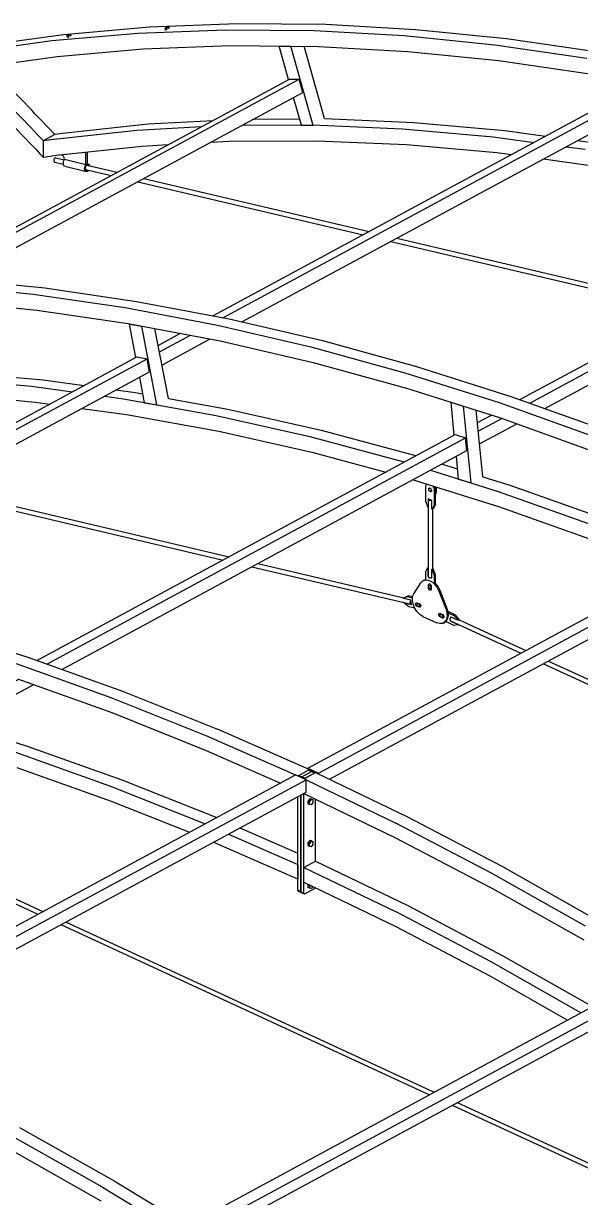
# Model space of a CAD drawing. Header units: millimetres. Extents: x 374 to 117179, y 600 to 17652.
# Drawn here: x 9117 to 11075, y 11307 to 15438 of the extents above; entities that cross this region are included whole.
import ezdxf

# ---------------------------------------------------------------- set-up
doc = ezdxf.new("R2010")
doc.units = ezdxf.units.MM

# ---------------------------------------------------------------- blocks, each defined once
blk = doc.blocks.new('Part-502061-13928 - 2165')
at = {"color": 7, "linetype": 'Continuous'}
for p, q in [((8918.9, 12424.5), (8918.8, 12423.1)), ((8918.8, 12423.1), (8918.9, 12421.8)), ((8919.2, 12426), (8918.9, 12424.5)), ((8918.9, 12421.8), (8919.2, 12420.7)), ((8919.8, 12427.5), (8919.2, 12426)), ((8919.2, 12420.7), (8919.8, 12419.8)), ((8920.4, 12428.9), (8919.8, 12427.5)), ((8919.8, 12419.8), (8920.4, 12419.1)), ((8921.2, 12430.2), (8920.4, 12428.9)), ((8920.4, 12419.1), (8921.2, 12418.7)), ((8922.2, 12431.3), (8921.2, 12430.2)), ((8921.2, 12418.7), (9168.1, 12304.6)), ((8922.9, 12432), (8922.2, 12431.3)), ((8951.4, 12422.3), (9185.6, 12314)), ((9265.5, 12277.1), (10561.1, 11678.3)), ((9248, 12267.7), (10543.6, 11668.9)), ((10623.7, 11631.8), (11297.4, 11320.5)), ((10641.2, 11641.3), (11274.9, 11348.4)), ((11295, 11324.9), (11295.1, 11326.3)), ((11295.1, 11323.6), (11295, 11324.9)), ((11295.1, 11326.3), (11295.4, 11327.8)), ((11295.4, 11322.5), (11295.1, 11323.6)), ((11295.4, 11327.8), (11295.9, 11329.3)), ((11295.9, 11321.6), (11295.4, 11322.5)), ((11295.9, 11329.3), (11296.6, 11330.7)), ((11296.6, 11320.9), (11295.9, 11321.6)), ((11296.6, 11330.7), (11297.4, 11332)), ((11297.4, 11320.5), (11296.6, 11320.9)), ((11297.4, 11332), (11298.4, 11333.1)), ((11298.4, 11320.3), (11297.4, 11320.5)), ((11298.4, 11333.1), (11298.4, 11333.2)), ((11298.4, 11320.3), (11298.4, 11320.3))]:
    blk.add_line(p, q, dxfattribs=at)
blk = doc.blocks.new('Bolt-502061-14059 - 2165')
at = {"color": 7, "linetype": 'Continuous'}
for p, q in [((10495.4, 13396.7), (10496.2, 13398.5)), ((10495.4, 13394.3), (10495.4, 13396.7)), ((10496.2, 13391.8), (10495.4, 13394.3)), ((10496.2, 13398.5), (10497.6, 13399.5)), ((10497.6, 13389.5), (10496.2, 13391.8)), ((10497.6, 13399.5), (10499.5, 13399.5)), ((10499.4, 13387.7), (10497.6, 13389.5)), ((10501.4, 13386.7), (10499.4, 13387.7)), ((10499.5, 13399.5), (10507.4, 13397.7)), ((10500.1, 13393.2), (10500.3, 13395.8)), ((10501.1, 13390.3), (10500.1, 13393.2)), ((10500.3, 13395.8), (10501.5, 13397.5)), ((10503, 13388), (10501.1, 13390.3)), ((10509.4, 13384.9), (10501.4, 13386.7)), ((10501.5, 13397.5), (10503.6, 13397.7)), ((10505.3, 13386.7), (10503, 13388)), ((10503.6, 13397.7), (10505.9, 13396.4)), ((10507.3, 13386.9), (10505.3, 13386.7)), ((10505.9, 13396.4), (10507.8, 13394.1)), ((10508.6, 13388.6), (10507.3, 13386.9)), ((10507.4, 13397.7), (10509.4, 13396.7)), ((10507.8, 13394.1), (10508.8, 13391.2)), ((10508.8, 13391.2), (10508.6, 13388.6)), ((10509.4, 13396.7), (10511.3, 13395)), ((10511.2, 13384.9), (10509.4, 13384.9)), ((10512.6, 13385.9), (10511.2, 13384.9)), ((10511.3, 13395), (10512.7, 13392.6)), ((10513.4, 13387.7), (10512.6, 13385.9)), ((10512.7, 13392.6), (10513.4, 13390.1)), ((10513.4, 13390.1), (10513.4, 13387.7))]:
    blk.add_line(p, q, dxfattribs=at)
blk = doc.blocks.new('Part-502061-14036 - 2165')
at = {"color": 7, "linetype": 'Continuous'}
for p, q in [((9490.2, 14380.5), (9492.4, 14381.7)), ((9490.2, 14380.5), (9533, 14373.2)), ((9512.6, 14263.2), (9490.2, 14380.5)), ((9533, 14373.2), (9534.1, 14373.8)), ((9585.7, 14096.7), (9533, 14373.2)), ((9626.4, 14118.9), (9579.5, 14365.2)), ((9542.9, 14104), (9525.7, 14194.1)), ((9542.9, 14104), (9585.7, 14096.7))]:
    blk.add_line(p, q, dxfattribs=at)
blk = doc.blocks.new('Part-502061-14117 - 2165')
at = {"color": 7, "linetype": 'Continuous'}
for p, q in [((9257.9, 14954.4), (9257.2, 14952.4)), ((9258.8, 14956.2), (9257.9, 14954.4)), ((9259.9, 14957.9), (9258.8, 14956.2)), ((9261.1, 14959.4), (9259.9, 14957.9)), ((9261.6, 14959.9), (9261.1, 14959.4)), ((9256.4, 14948.3), (9256.3, 14946.3)), ((9256.3, 14946.3), (9256.5, 14944.3)), ((9256.6, 14950.4), (9256.4, 14948.3)), ((9256.5, 14944.3), (9256.9, 14942.4)), ((9257.2, 14952.4), (9256.6, 14950.4)), ((9256.9, 14942.4), (9257.5, 14940.7)), ((9257.5, 14940.7), (9258.3, 14939.2)), ((9258.3, 14939.2), (9259.3, 14938)), ((9259.3, 14938), (9260.4, 14937)), ((9260.4, 14937), (9261.7, 14936.4)), ((9263, 14936), (9338.8, 14917.5)), ((9332.1, 14929.8), (9332.4, 14931.9)), ((9332.1, 14927.7), (9332.1, 14929.8)), ((9332.3, 14925.8), (9332.1, 14927.7)), ((9332.6, 14923.9), (9332.3, 14925.8)), ((9332.4, 14931.9), (9332.9, 14933.9)), ((9333.3, 14922.2), (9332.6, 14923.9)), ((9332.9, 14933.9), (9333.7, 14935.9)), ((9334.1, 14920.7), (9333.3, 14922.2)), ((9333.7, 14935.9), (9334.6, 14937.7)), ((9335, 14919.5), (9334.1, 14920.7)), ((9334.6, 14931.6), (9334.3, 14930)), ((9334.3, 14930), (9334.3, 14928.5)), ((9334.3, 14928.5), (9334.4, 14926.9)), ((9334.4, 14926.9), (9334.7, 14925.5)), ((9334.6, 14937.7), (9335.6, 14939.4)), ((9334.9, 14933.2), (9334.6, 14931.6)), ((9334.7, 14925.5), (9335.2, 14924.2)), ((9335.5, 14934.7), (9334.9, 14933.2)), ((9336.2, 14918.5), (9335, 14919.5)), ((9335.2, 14924.2), (9335.8, 14923.1)), ((9336.2, 14936.1), (9335.5, 14934.7)), ((9335.6, 14939.4), (9336.9, 14940.9)), ((9335.8, 14923.1), (9336.6, 14922.2)), ((9337, 14937.3), (9336.2, 14936.1)), ((9337.5, 14917.9), (9336.2, 14918.5)), ((9336.6, 14922.2), (9337.4, 14921.4)), ((9336.9, 14940.9), (9338.2, 14942.1)), ((9337.9, 14938.4), (9337, 14937.3)), ((9337.4, 14921.4), (9338.4, 14920.9)), ((9338.8, 14917.5), (9337.5, 14917.9)), ((9338.9, 14939.4), (9337.9, 14938.4)), ((9338.2, 14942.1), (9339.6, 14943)), ((9338.4, 14920.9), (9339.4, 14920.7)), ((9340.3, 14917.5), (9338.8, 14917.5)), ((9340, 14940.1), (9338.9, 14939.4)), ((9339.4, 14920.7), (9340.5, 14920.6)), ((9339.6, 14943), (9341, 14943.6)), ((9341.1, 14940.5), (9340, 14940.1)), ((9341.7, 14917.8), (9340.3, 14917.5)), ((9340.5, 14920.6), (9341.6, 14920.9)), ((9341, 14943.6), (9342.5, 14943.9)), ((9342.2, 14940.8), (9341.1, 14940.5)), ((9341.6, 14920.9), (9342.7, 14921.3)), ((9343.2, 14918.4), (9341.7, 14917.8)), ((9342, 14944.4), (9343.9, 14943.9)), ((9343.3, 14940.8), (9342.2, 14940.8)), ((9342.5, 14943.9), (9343.9, 14943.9)), ((9342.7, 14921.3), (9343.8, 14922)), ((9344.6, 14919.3), (9343.2, 14918.4)), ((9344.4, 14940.5), (9343.3, 14940.8)), ((9343.8, 14922), (9344.5, 14922.7)), ((9343.9, 14943.9), (9345.3, 14943.5)), ((9345.3, 14940), (9344.4, 14940.5)), ((9345.9, 14920.5), (9344.6, 14919.3)), ((9345.3, 14943.5), (9346.6, 14942.9)), ((9346.2, 14939.3), (9345.3, 14940)), ((9347.1, 14922), (9345.9, 14920.5)), ((9346.7, 14938.6), (9346.2, 14939.3)), ((9346.6, 14942.9), (9347.7, 14941.9)), ((9347.2, 14922.1), (9347.1, 14922)), ((9347.7, 14941.9), (9348.7, 14940.7)), ((9348.7, 14940.7), (9349.5, 14939.2)), ((9349.5, 14939.2), (9350, 14937.8))]:
    blk.add_line(p, q, dxfattribs=at)
blk = doc.blocks.new('Part-502061-14118 - 2165')
at = {"color": 7, "linetype": 'Continuous'}
for p, q in [((9249.5, 14976.6), (9253.1, 14974.9)), ((9254.8, 14973.9), (9253.1, 14974.9)), ((9256.4, 14972.5), (9254.8, 14973.9)), ((9257.8, 14970.8), (9256.4, 14972.5)), ((9259, 14968.8), (9257.8, 14970.8)), ((9259.9, 14966.7), (9259, 14968.8)), ((9260.4, 14964.5), (9259.9, 14966.7)), ((9261, 14960), (9260.4, 14964.5)), ((9336.8, 14941.5), (9261, 14960)), ((9336.8, 14941.5), (9336.8, 14986)), ((9342.2, 14944.5), (9342.2, 14986.5)), ((9336.8, 14941.5), (9339.5, 14943)), ((9339.6, 14943), (9342.2, 14944.5))]:
    blk.add_line(p, q, dxfattribs=at)
blk = doc.blocks.new('Bolt-502061-13997 - 2165')
at = {"color": 7, "linetype": 'Continuous'}
for p, q in [((10123.4, 12710.5), (10116.9, 12702.2)), ((10122.8, 12699.5), (10116.9, 12702.2)), ((10116.9, 12702.2), (10116.9, 12692.7)), ((10122.8, 12690), (10116.9, 12692.7)), ((10122.8, 12699.5), (10129.2, 12707.8)), ((10122.8, 12690), (10122.8, 12699.5)), ((10129.2, 12688.8), (10122.8, 12690)), ((10129.2, 12707.8), (10123.4, 12710.5)), ((10129.8, 12709.2), (10123.4, 12710.5)), ((10135.7, 12706.5), (10129.2, 12707.8)), ((10129.2, 12688.8), (10135.7, 12697)), ((10129.8, 12709.2), (10135.7, 12706.5)), ((10135.7, 12697), (10135.7, 12706.5)), ((10123.4, 12563.2), (10116.9, 12555)), ((10122.8, 12552.3), (10129.2, 12560.5)), ((10129.2, 12560.5), (10123.4, 12563.2)), ((10129.8, 12562), (10123.4, 12563.2)), ((10135.7, 12559.3), (10129.2, 12560.5)), ((10129.8, 12562), (10135.7, 12559.3)), ((10135.7, 12549.8), (10135.7, 12559.3)), ((10122.8, 12552.3), (10116.9, 12555)), ((10116.9, 12555), (10116.9, 12545.5)), ((10122.8, 12542.8), (10116.9, 12545.5)), ((10122.8, 12542.8), (10122.8, 12552.3)), ((10129.2, 12541.5), (10122.8, 12542.8)), ((10129.2, 12541.5), (10135.7, 12549.8)), ((10118.2, 12409.5), (10116.9, 12407.8)), ((10116.9, 12407.8), (10122.8, 12405.1)), ((10116.9, 12407.8), (10116.9, 12398.3)), ((10122.8, 12395.6), (10116.9, 12398.3)), ((10124, 12406.7), (10122.8, 12405.1)), ((10122.8, 12405.1), (10122.8, 12395.6)), ((10129.2, 12394.3), (10122.8, 12395.6)), ((10129.2, 12394.3), (10134.8, 12401.4))]:
    blk.add_line(p, q, dxfattribs=at)
blk = doc.blocks.new('Part-502061-13931 - 2165')
at = {"color": 7, "linetype": 'Continuous'}
for p, q in [((8801.1, 13313.6), (9132.6, 13208.4)), ((9091.8, 13186.3), (9424.6, 13066.9)), ((9132.6, 13208.4), (9465.3, 13088.9)), ((9096.4, 13132.5), (9427.6, 13013.6)), ((9424.6, 13066.9), (9758.1, 12933.4)), ((9465.3, 13088.9), (9798.8, 12955.4)), ((9427.6, 13013.6), (9759.6, 12880.7)), ((9758.1, 12933.4), (10073.2, 12794.2)), ((10121.7, 12812.8), (9798.8, 12955.4)), ((9759.6, 12880.7), (10020.4, 12765.6)), ((10119.4, 12811.5), (10121.7, 12812.8)), ((10121.7, 12810.8), (10121.7, 12812.8)), ((10081.2, 12790.9), (10083.3, 12792))]:
    blk.add_line(p, q, dxfattribs=at)
blk = doc.blocks.new('Part-502061-13939 - 2165')
at = {"color": 7, "linetype": 'Continuous'}
for p, q in [((10103.2, 12780.7), (10143.7, 12802.6)), ((10110.3, 12777), (10425.9, 12624.7)), ((10143.7, 12802.6), (10466.6, 12646.7)), ((10103, 12728.6), (10103, 12730.1)), ((10103, 12728.6), (10424.4, 12573.5)), ((10466.6, 12646.7), (10800.2, 12471.9)), ((10759.4, 12449.9), (10425.9, 12624.7)), ((10424.4, 12573.5), (10756.4, 12399.5)), ((11092.1, 12261.8), (10759.4, 12449.9)), ((10800.2, 12471.9), (11132.9, 12283.8)), ((11087.5, 12212.3), (10756.4, 12399.5))]:
    blk.add_line(p, q, dxfattribs=at)
blk = doc.blocks.new('Part-502061-14223 - 2165')
at = {"color": 7, "linetype": 'Continuous'}
for p, q in [((9693.9, 11209.3), (11209.8, 12029.2)), ((11209.8, 12029.2), (11246.2, 12007.1)), ((9730.3, 11187.2), (11246.2, 12007.1)), ((11241.8, 11966.2), (11246.2, 12007.1)), ((9763.9, 11166.8), (11241.8, 11966.2)), ((9598.9, 11157.9), (9607.6, 11162.6)), ((9589.6, 11072.5), (9677.6, 11120.1)), ((9594.1, 11113.5), (9644, 11140.5))]:
    blk.add_line(p, q, dxfattribs=at)
blk = doc.blocks.new('Part-502061-14233 - 2165')
at = {"color": 7, "linetype": 'Continuous'}
for p, q in [((10861.7, 14114.7), (12257.1, 14869.5)), ((10896.5, 14102.2), (12293.6, 14857.9)), ((12257.1, 14869.5), (12293.6, 14857.9)), ((12298, 14812.8), (12293.6, 14857.9)), ((10949.2, 14083.3), (12298, 14812.8)), ((10712.4, 14034), (10761.5, 14060.6)), ((10715.3, 14004.2), (10797.9, 14048.9)), ((10719.7, 13959.2), (10850.5, 14029.9))]:
    blk.add_line(p, q, dxfattribs=at)
blk = doc.blocks.new('Part-502061-14227 - 2165')
at = {"color": 7, "linetype": 'Continuous'}
for p, q in [((10117.1, 12817.9), (11770.6, 13712.3)), ((10153.8, 12800.9), (11807.3, 13695.3)), ((11807.3, 13695.3), (11770.6, 13712.3)), ((11807.3, 13652), (11807.3, 13695.3)), ((10193, 12778.8), (11807.3, 13652)), ((10117.1, 12814.8), (10117.1, 12817.9)), ((10117.1, 12817.9), (10153.8, 12800.9)), ((10152, 12799.6), (10118.9, 12814.9)), ((10118.9, 12814.9), (10118.9, 12814)), ((10152, 12798.6), (10152, 12799.6)), ((10153.8, 12800.9), (10153.8, 12797.7))]:
    blk.add_line(p, q, dxfattribs=at)
blk = doc.blocks.new('Part-502061-13850 - 2165')
at = {"color": 7, "linetype": 'Continuous'}
for p, q in [((7221.9, 11506.6), (7221.8, 11505.2)), ((7221.8, 11505.2), (7221.9, 11503.9)), ((7222.2, 11508.1), (7221.9, 11506.6)), ((7221.9, 11503.9), (7222.2, 11502.8)), ((7222.7, 11509.5), (7222.2, 11508.1)), ((7222.2, 11502.8), (7222.7, 11501.9)), ((7223.4, 11511), (7222.7, 11509.5)), ((7222.7, 11501.9), (7223.4, 11501.2)), ((7224.2, 11512.3), (7223.4, 11511)), ((7223.4, 11501.2), (7224.2, 11500.8)), ((7225.2, 11513.4), (7224.2, 11512.3)), ((7224.2, 11500.8), (7471.1, 11386.7)), ((7225.9, 11514.1), (7225.2, 11513.4)), ((7254.4, 11504.4), (7488.6, 11396.1)), ((7551, 11349.7), (8846.6, 10751)), ((7568.5, 11359.2), (8864.1, 10760.4)), ((8926.7, 10713.9), (9600.4, 10402.5)), ((8944.2, 10723.4), (9577.9, 10430.5)), ((9598.4, 10409.9), (9598.9, 10411.3)), ((9598.9, 10411.3), (9599.6, 10412.8)), ((9599.6, 10412.8), (9600.4, 10414.1)), ((9600.4, 10414.1), (9601.4, 10415.2)), ((9601.4, 10415.2), (9601.4, 10415.3)), ((9598, 10407), (9598.1, 10408.4)), ((9598.1, 10405.7), (9598, 10407)), ((9598.1, 10408.4), (9598.4, 10409.9)), ((9598.4, 10404.6), (9598.1, 10405.7)), ((9598.9, 10403.6), (9598.4, 10404.6)), ((9599.6, 10403), (9598.9, 10403.6)), ((9600.4, 10402.5), (9599.6, 10403)), ((9601.4, 10402.4), (9600.4, 10402.5)), ((9601.4, 10402.4), (9601.4, 10402.4))]:
    blk.add_line(p, q, dxfattribs=at)
blk = doc.blocks.new('Part-502061-14235 - 2165')
at = {"color": 7, "linetype": 'Continuous'}
for p, q in [((9783.2, 14409.6), (11138, 15142.4)), ((9818, 14403), (11173.7, 15136.3)), ((11138, 15142.4), (11173.7, 15136.3)), ((11182.5, 15090.2), (11173.7, 15136.3)), ((9884.9, 14388.3), (11182.5, 15090.2)), ((9590.8, 14305.5), (9669.5, 14348.1)), ((9595.2, 14282.5), (9704.3, 14341.5)), ((9604, 14236.4), (9773.9, 14328.3))]:
    blk.add_line(p, q, dxfattribs=at)
blk = doc.blocks.new('Part-502061-13861 - 2165')
at = {"color": 7, "linetype": 'Continuous'}
for p, q in [((9395.1, 11343.9), (9062.4, 11532)), ((9103.2, 11554), (9435.9, 11365.9)), ((9390.5, 11294.4), (9059.4, 11481.6)), ((9435.9, 11365.9), (9767.4, 11164.7)), ((9395.1, 11343.9), (9726.6, 11142.7))]:
    blk.add_line(p, q, dxfattribs=at)
blk = doc.blocks.new('Part-502061-13948 - 2165')
at = {"color": 7, "linetype": 'Continuous'}
for p, q in [((9034.1, 12925.8), (9129.7, 12895.8)), ((9129.7, 12895.8), (9463.3, 12777.1)), ((9089, 12873.8), (9422.6, 12755.1)), ((9093.7, 12820), (9425.8, 12701.8)), ((9463.3, 12777.1), (9796.4, 12644.4)), ((9422.6, 12755.1), (9755.6, 12622.4)), ((9425.8, 12701.8), (9700.3, 12592.4)), ((9878, 12608.5), (10081, 12519)), ((9837.3, 12586.4), (10081, 12479)), ((10081, 12427), (9784.4, 12557.8)), ((10081, 12479), (10081, 12427))]:
    blk.add_line(p, q, dxfattribs=at)
blk = doc.blocks.new('Part-502061-13961 - 2165')
at = {"color": 7, "linetype": 'Continuous'}
for p, q in [((10084.4, 12792.8), (10118.3, 12811.2)), ((10095.4, 12787.7), (10129.3, 12806.1)), ((10119.4, 12811.5), (10118.3, 12811.2)), ((10129.3, 12806.1), (10118.3, 12811.2)), ((10120.3, 12811.4), (10119.4, 12811.5)), ((10120.3, 12811.4), (10131.3, 12806.3)), ((10129.3, 12806.1), (10130.4, 12806.4)), ((10130.4, 12806.4), (10131.3, 12806.3)), ((10082.4, 12790.9), (10082.1, 12790.5)), ((10083.3, 12792), (10082.4, 12790.9)), ((10084.4, 12792.8), (10083.3, 12792)), ((10084.4, 12792.8), (10095.4, 12787.7)), ((10093.1, 12785.4), (10093.4, 12785.8)), ((10093.4, 12785.8), (10094.3, 12786.9)), ((10094.3, 12786.9), (10095.4, 12787.7)), ((10092, 12724.2), (10092, 12383.3)), ((10081, 12388.4), (10081, 12718.2)), ((10081, 12388.4), (10081.1, 12387.1)), ((10092, 12383.3), (10081, 12388.4)), ((10081.1, 12387.1), (10081.6, 12386.2)), ((10081.6, 12386.2), (10082.4, 12385.6)), ((10082.4, 12385.6), (10093.4, 12380.5)), ((10092.2, 12382), (10092, 12383.3)), ((10092.6, 12381.1), (10092.2, 12382)), ((10093.4, 12380.5), (10092.6, 12381.1))]:
    blk.add_line(p, q, dxfattribs=at)
blk = doc.blocks.new('Part-502061-13962 - 2165')
at = {"color": 7, "linetype": 'Continuous'}
for p, q in [((10095.4, 12787.7), (10129.3, 12806.1)), ((10130.4, 12806.4), (10129.3, 12806.1)), ((10140.3, 12801), (10129.3, 12806.1)), ((10131.3, 12806.3), (10130.4, 12806.4)), ((10131.3, 12806.3), (10141.7, 12801.5)), ((10093.4, 12785.8), (10093.1, 12785.4)), ((10094.3, 12786.9), (10093.4, 12785.8)), ((10095.4, 12787.7), (10094.3, 12786.9)), ((10095.4, 12787.7), (10106.4, 12782.6)), ((10105.3, 12781.8), (10105.4, 12781.9)), ((10105.4, 12781.9), (10106.4, 12782.6)), ((10106.4, 12782.6), (10140.3, 12801)), ((10140.3, 12801), (10141.4, 12801.4)), ((10141.4, 12801.4), (10141.4, 12801.3)), ((10092, 12383.3), (10092, 12724.2)), ((10103, 12468.8), (10103, 12730.1)), ((10143.7, 12490.8), (10143.7, 12709)), ((10103, 12378.2), (10103, 12468.8)), ((10106.4, 12375.7), (10140.3, 12394.1)), ((10141.4, 12394.8), (10140.3, 12394.1)), ((10142.3, 12396), (10141.4, 12394.8)), ((10143.1, 12397.3), (10142.3, 12396)), ((10143.1, 12397.4), (10143.1, 12397.3)), ((10092, 12383.3), (10092.2, 12382)), ((10092, 12383.3), (10103, 12378.2)), ((10092.2, 12382), (10092.6, 12381.1)), ((10092.6, 12381.1), (10093.4, 12380.5)), ((10093.4, 12380.5), (10104.4, 12375.4)), ((10103.2, 12376.9), (10103, 12378.2)), ((10103.7, 12376), (10103.2, 12376.9)), ((10104.4, 12375.4), (10103.7, 12376)), ((10105.4, 12375.3), (10104.4, 12375.4)), ((10106.4, 12375.7), (10105.4, 12375.3))]:
    blk.add_line(p, q, dxfattribs=at)
blk = doc.blocks.new('Part-502061-13967 - 2165')
at = {"color": 7, "linetype": 'Continuous'}
for p, q in [((10103, 12468.8), (10143.7, 12490.8)), ((10143.7, 12490.8), (10467.6, 12334.3)), ((10103, 12416.8), (10103, 12468.8)), ((10103, 12468.8), (10426.9, 12312.2)), ((10103, 12416.8), (10425.3, 12261)), ((10761.4, 12136.3), (10426.9, 12312.2)), ((10467.6, 12334.3), (10802.1, 12158.3)), ((10425.3, 12261), (10758.2, 12086)), ((10802.1, 12158.3), (11117.3, 11979.2)), ((11076.5, 11957.1), (10761.4, 12136.3)), ((10758.2, 12086), (11029.5, 11931.7))]:
    blk.add_line(p, q, dxfattribs=at)
blk = doc.blocks.new('Part-502061-14001 - 2165')
at = {"color": 7, "linetype": 'Continuous'}
for p, q in [((10616.3, 13343.9), (10615.9, 13342.4)), ((10616.8, 13345.4), (10616.3, 13343.9)), ((10617.4, 13346.8), (10616.8, 13345.4)), ((10618.3, 13348.1), (10617.4, 13346.8)), ((10619.2, 13349.2), (10618.3, 13348.1)), ((10619.9, 13349.9), (10619.2, 13349.2)), ((10615.9, 13342.4), (10615.8, 13341)), ((10615.8, 13341), (10615.9, 13339.7)), ((10615.9, 13339.7), (10616.3, 13338.6)), ((10616.3, 13338.6), (10616.8, 13337.7)), ((10616.8, 13337.7), (10617.4, 13337)), ((10617.4, 13337), (10618.3, 13336.6)), ((10618.3, 13336.6), (10865.1, 13222.5)), ((10648.4, 13340.2), (10882.6, 13232)), ((10945, 13185.6), (12240.6, 12586.8)), ((10962.5, 13195), (12258.1, 12596.2)), ((12338.2, 12559.2), (12971.9, 12266.3)), ((12320.7, 12549.7), (12994.4, 12238.4)), ((12992, 12242.8), (12992.1, 12244.2)), ((12992.1, 12241.5), (12992, 12242.8)), ((12992.1, 12244.2), (12992.4, 12245.7)), ((12992.4, 12240.4), (12992.1, 12241.5)), ((12992.4, 12245.7), (12992.9, 12247.2)), ((12992.9, 12239.5), (12992.4, 12240.4)), ((12992.9, 12247.2), (12993.6, 12248.6)), ((12993.6, 12238.8), (12992.9, 12239.5)), ((12993.6, 12248.6), (12994.4, 12249.9)), ((12994.4, 12238.4), (12993.6, 12238.8)), ((12994.4, 12249.9), (12995.4, 12251)), ((12995.4, 12238.2), (12994.4, 12238.4)), ((12995.4, 12251), (12995.4, 12251.1)), ((12995.4, 12238.2), (12995.4, 12238.2))]:
    blk.add_line(p, q, dxfattribs=at)
blk = doc.blocks.new('Part-502061-14002 - 2165')
at = {"color": 7, "linetype": 'Continuous'}
for p, q in [((7605, 14087.1), (7604, 14086.2)), ((7606, 14087.8), (7605, 14087.1)), ((7607.1, 14088.3), (7606, 14087.8)), ((7608.2, 14088.4), (7607.1, 14088.3)), ((7609.2, 14088.2), (7608.2, 14088.4)), ((7609.2, 14088.2), (7638.3, 14081.4)), ((7601.7, 14080.6), (7601.6, 14079.1)), ((7601.6, 14079.1), (7601.7, 14077.6)), ((7602, 14082.2), (7601.7, 14080.6)), ((7601.7, 14077.6), (7602, 14076.2)), ((7602.5, 14083.6), (7602, 14082.2)), ((7602, 14076.2), (7602.5, 14075)), ((7603.2, 14085), (7602.5, 14083.6)), ((7602.5, 14075), (7603.2, 14074)), ((7604, 14086.2), (7603.2, 14085)), ((7603.2, 14074), (7604, 14073.3)), ((7604, 14073.3), (7605, 14072.8)), ((7605, 14072.8), (7634.3, 14065.9)), ((7712.6, 14047.4), (7802.8, 14026.2)), ((7717.8, 14062.6), (7823.9, 14037.6)), ((7896.3, 14004.1), (8688.2, 13817.3)), ((7917.4, 14015.5), (8709.3, 13828.7)), ((8807.5, 13805.5), (9839.8, 13562)), ((8786.3, 13794.1), (9818.6, 13550.5)), ((9920, 13526.6), (10479.6, 13394.6)), ((9941.2, 13538.1), (10454.3, 13417)), ((10476.1, 13400.9), (10476.2, 13402.4)), ((10476.3, 13399.4), (10476.1, 13400.9)), ((10476.2, 13402.4), (10476.6, 13403.9)), ((10476.6, 13398), (10476.3, 13399.4)), ((10476.6, 13403.9), (10477.1, 13405.4)), ((10477.1, 13396.8), (10476.6, 13398)), ((10477.1, 13405.4), (10477.7, 13406.8)), ((10477.8, 13395.8), (10477.1, 13396.8)), ((10477.7, 13406.8), (10478.6, 13408)), ((10478.6, 13395.1), (10477.8, 13395.8)), ((10478.6, 13408), (10478.6, 13408)), ((10479.6, 13394.6), (10478.6, 13395.1)), ((10480.6, 13394.4), (10479.6, 13394.6)), ((10480.7, 13394.4), (10480.6, 13394.4))]:
    blk.add_line(p, q, dxfattribs=at)
blk = doc.blocks.new('Part-502061-14003 - 2165')
at = {"color": 7, "linetype": 'Continuous'}
for p, q in [((10540.1, 13491.3), (10540.3, 13763.7)), ((10540.3, 13763.7), (10540.4, 13764.5)), ((10540.5, 13762.9), (10540.3, 13763.7)), ((10540.4, 13764.5), (10540.8, 13765.2)), ((10541, 13762.2), (10540.5, 13762.9)), ((10540.8, 13765.2), (10540.8, 13765.3)), ((10541.8, 13761.5), (10541, 13762.2)), ((10542.9, 13760.9), (10541.8, 13761.5)), ((10544.1, 13760.4), (10542.9, 13760.9)), ((10545.5, 13760.1), (10544.1, 13760.4)), ((10547, 13759.9), (10545.5, 13760.1)), ((10548.6, 13759.8), (10547, 13759.9)), ((10550.2, 13759.9), (10548.6, 13759.8)), ((10551.6, 13760.2), (10550.2, 13759.9)), ((10551.7, 13760.2), (10551.6, 13760.2)), ((10556.1, 13519.8), (10556.3, 13730.5)), ((10540.1, 13491.3), (10540.3, 13490.5)), ((10540.3, 13490.5), (10540.8, 13489.7)), ((10540.8, 13489.7), (10541.6, 13489.1)), ((10541.6, 13489.1), (10542.6, 13488.5)), ((10542.6, 13488.5), (10543.9, 13488)), ((10543.9, 13488), (10545.3, 13487.7)), ((10545.3, 13487.7), (10546.8, 13487.5)), ((10546.8, 13487.5), (10548.4, 13487.4)), ((10548.4, 13487.4), (10549.9, 13487.5)), ((10549.9, 13487.5), (10551.4, 13487.8)), ((10551.4, 13487.8), (10552.3, 13488))]:
    blk.add_line(p, q, dxfattribs=at)
blk = doc.blocks.new('Part-502061-14004 - 2165')
at = {"color": 7, "linetype": 'Continuous'}
for p, q in [((8832.3, 14518.1), (9151.6, 14485.6)), ((8873, 14540.1), (9192.4, 14507.7)), ((9192.4, 14507.7), (9515, 14460.5)), ((8845.9, 14462.4), (9163.8, 14430.1)), ((9151.6, 14485.6), (9474.2, 14438.5)), ((9515, 14460.5), (9840.4, 14398.7)), ((9163.8, 14430.1), (9484.9, 14383.1)), ((9474.2, 14438.5), (9799.7, 14376.7)), ((9484.9, 14383.1), (9808.8, 14321.6)), ((9799.7, 14376.7), (10127.5, 14300.3)), ((9840.4, 14398.7), (10168.2, 14322.3)), ((9808.8, 14321.6), (10135.1, 14245.6)), ((10127.5, 14300.3), (10457.4, 14209.5)), ((10168.2, 14322.3), (10498.1, 14231.5)), ((10135.1, 14245.6), (10463.5, 14155.2)), ((10498.1, 14231.5), (10829.6, 14126.3)), ((10457.4, 14209.5), (10788.8, 14104.2)), ((10463.5, 14155.2), (10793.5, 14050.4)), ((10788.8, 14104.2), (11121.6, 13984.8)), ((10829.6, 14126.3), (11162.3, 14006.8)), ((10793.5, 14050.4), (11124.6, 13931.5))]:
    blk.add_line(p, q, dxfattribs=at)
blk = doc.blocks.new('Part-502061-14126 - 2165')
at = {"color": 7, "linetype": 'Continuous'}
for p, q in [((10016.2, 15358.9), (10057.4, 15358.2)), ((10049.1, 15241.2), (10016.2, 15358.9)), ((10057.4, 15358.2), (10057.8, 15358.4)), ((10135.4, 15079.4), (10057.4, 15358.2)), ((10175.5, 15103.6), (10104.3, 15358)), ((10094.2, 15080), (10066.8, 15178.1)), ((10094.2, 15080), (10135.4, 15079.4))]:
    blk.add_line(p, q, dxfattribs=at)
blk = doc.blocks.new('Part-502061-14009 - 2165')
at = {"color": 7, "linetype": 'Continuous'}
for p, q in [((10488.9, 13431.9), (10513.5, 13470.7)), ((10513.5, 13470.7), (10520.3, 13477.6)), ((10520.3, 13477.6), (10529.3, 13480.7)), ((10520.3, 13477.6), (10524.4, 13479.8)), ((10524.4, 13479.8), (10531.4, 13482.2)), ((10529.3, 13480.7), (10539.8, 13479.7)), ((10539.8, 13479.7), (10550.7, 13474.6)), ((10550.7, 13474.6), (10561.2, 13466)), ((10565.3, 13468.2), (10564, 13469.2)), ((10574.3, 13456.7), (10565.3, 13468.2)), ((10484.9, 13421.8), (10488.9, 13431.9)), ((10561.2, 13466), (10570.2, 13454.5)), ((10570.2, 13454.5), (10577.1, 13441.3)), ((10581.1, 13443.5), (10574.3, 13456.7)), ((10577.1, 13441.3), (10581.1, 13443.5)), ((10577.1, 13441.3), (10601.6, 13379.9)), ((10605.6, 13382.1), (10581.1, 13443.5)), ((10484.1, 13409.3), (10484.9, 13421.8)), ((10486.6, 13395.6), (10484.1, 13409.3)), ((10492, 13381.9), (10486.6, 13395.6)), ((10500, 13369.4), (10492, 13381.9)), ((10509.9, 13359.2), (10500, 13369.4)), ((10520.7, 13352.3), (10509.9, 13359.2)), ((10520.7, 13352.3), (10569.8, 13329.6)), ((10601.6, 13379.9), (10605.6, 13382.1)), ((10601.6, 13379.9), (10605.6, 13366)), ((10602.6, 13334.8), (10608, 13343.5)), ((10606.4, 13352.8), (10604, 13341.3)), ((10609.6, 13368.2), (10605.6, 13382.1)), ((10605.6, 13366), (10606.4, 13352.8)), ((10608, 13343.5), (10610.5, 13355)), ((10610.5, 13355), (10609.6, 13368.2)), ((10580.6, 13326.5), (10569.8, 13329.6)), ((10590.5, 13327.6), (10580.6, 13326.5)), ((10598.5, 13332.6), (10590.5, 13327.6)), ((10590.5, 13327.6), (10594.5, 13329.8)), ((10594.5, 13329.8), (10602.6, 13334.8)), ((10604, 13341.3), (10598.5, 13332.6))]:
    blk.add_line(p, q, dxfattribs=at)
blk = doc.blocks.new('Part-502061-14021 - 2165')
at = {"color": 7, "linetype": 'Continuous'}
for p, q in [((8867.3, 14212.7), (9186.7, 14184)), ((8826.5, 14190.6), (9146, 14161.9)), ((9186.7, 14184), (9330.1, 14164.5)), ((8840.6, 14134.9), (9158.5, 14106.3)), ((9146, 14161.9), (9289.3, 14142.4)), ((9442.7, 14149.1), (9509.5, 14140.1)), ((9509.5, 14140.1), (9537, 14135.1)), ((9158.5, 14106.3), (9209.7, 14099.4)), ((9402, 14127.1), (9468.8, 14118)), ((9468.8, 14118), (9794.7, 14059)), ((9626.4, 14118.9), (9835.4, 14081)), ((9322.4, 14084), (9479.8, 14062.6)), ((9479.8, 14062.6), (9804.1, 14003.8)), ((9794.7, 14059), (10123.1, 13984.8)), ((9835.4, 14081), (10163.8, 14006.8)), ((10163.8, 14006.8), (10494.4, 13917.7)), ((9804.1, 14003.8), (10131, 13930)), ((10123.1, 13984.8), (10453.7, 13895.7)), ((10131, 13930), (10390.8, 13860)), ((10453.7, 13895.7), (10455.6, 13895.1)), ((10494.4, 13917.7), (10496.3, 13917.1)), ((10588.6, 13888.3), (10643.1, 13871.2)), ((10547.9, 13866.2), (10786, 13791.7)), ((10731.1, 13843.7), (10826.7, 13813.7)), ((10486.5, 13833), (10790.7, 13737.9)), ((10826.7, 13813.7), (11160.3, 13695)), ((10786, 13791.7), (11119.6, 13673)), ((10790.7, 13737.9), (11122.8, 13619.7))]:
    blk.add_line(p, q, dxfattribs=at)
blk = doc.blocks.new('Part-502061-14022 - 2165')
at = {"color": 7, "linetype": 'Continuous'}
for p, q in [((10620.1, 14105.5), (10663.8, 14091.5)), ((10631.4, 13990.2), (10620.1, 14105.5)), ((10663.8, 14091.5), (10663.9, 14091.6)), ((10690.4, 13821.5), (10663.8, 14091.5)), ((10731.1, 13843.7), (10708.1, 14077.5)), ((10646.6, 13835.5), (10638.8, 13915.4)), ((10646.6, 13835.5), (10690.4, 13821.5))]:
    blk.add_line(p, q, dxfattribs=at)
blk = doc.blocks.new('Part-502061-14027 - 2165')
at = {"color": 7, "linetype": 'Continuous'}
for p, q in [((10534.9, 13817.9), (10534.9, 13817.9)), ((10564.2, 13788), (10564.2, 13808.7)), ((10568.3, 13790.3), (10568.3, 13807.5)), ((10568.3, 13790.3), (10564.2, 13788)), ((10565, 13780.9), (10566.3, 13782.5)), ((10566.3, 13782.5), (10567.4, 13784.7)), ((10567.4, 13784.7), (10568.1, 13787.3)), ((10568.1, 13787.3), (10568.3, 13790.3))]:
    blk.add_line(p, q, dxfattribs=at)
blk = doc.blocks.new('Part-502061-14030 - 2165')
at = {"color": 7, "linetype": 'Continuous'}
for p, q in [((10531.4, 13510.1), (10538.7, 13524)), ((10531.4, 13481), (10531.4, 13510.1)), ((10538.7, 13524), (10540.1, 13524.8)), ((10539.8, 13523.5), (10538.7, 13524)), ((10540.1, 13523.7), (10539.8, 13523.5)), ((10539.8, 13493.2), (10539.8, 13523.5)), ((10552.3, 13517.7), (10556.4, 13519.9)), ((10552.3, 13487.4), (10552.3, 13517.7)), ((10552.3, 13517.7), (10553.4, 13517.2)), ((10557.5, 13519.4), (10553.4, 13517.2)), ((10553.4, 13517.2), (10560.7, 13496.5)), ((10556.4, 13519.9), (10557.5, 13519.4)), ((10564.8, 13498.7), (10557.5, 13519.4)), ((10539.8, 13493.2), (10540.1, 13493.3)), ((10539.8, 13493.2), (10540.1, 13493.1)), ((10551.5, 13487.8), (10552.3, 13487.4)), ((10560.7, 13496.5), (10564.8, 13498.7)), ((10560.7, 13496.5), (10560.7, 13467.4)), ((10564.8, 13468.6), (10564.8, 13498.7))]:
    blk.add_line(p, q, dxfattribs=at)
blk = doc.blocks.new('Bolt-502061-14144 - 2165')
at = {"color": 7, "linetype": 'Continuous'}
for p, q in [((9270, 15394.6), (9271.9, 15396.8)), ((9275, 15395), (9270, 15394.6)), ((9271.5, 15390), (9270, 15394.6)), ((9271.5, 15390), (9276.5, 15390.3)), ((9271.9, 15396.8), (9278.8, 15399.4)), ((9281.9, 15397.6), (9275, 15395)), ((9276.5, 15390.3), (9275, 15395)), ((9278.8, 15399.4), (9283.8, 15399.8)), ((9283.8, 15399.8), (9281.9, 15397.6)), ((9283.4, 15393), (9281.9, 15397.6)), ((9285.3, 15395.1), (9283.8, 15399.8))]:
    blk.add_line(p, q, dxfattribs=at)
blk = doc.blocks.new('Part-502061-14031 - 2165')
at = {"color": 7, "linetype": 'Continuous'}
for p, q in [((10634.3, 13357.3), (10609.5, 13368.8)), ((10609.9, 13364.5), (10630.2, 13355.1)), ((10619.2, 13349.3), (10619.2, 13350.2)), ((10619.2, 13350.2), (10644.9, 13338.3)), ((10630.2, 13355.1), (10634.3, 13357.3)), ((10630.2, 13355.1), (10644.9, 13339.6)), ((10649, 13341.8), (10634.3, 13357.3)), ((10630.2, 13320.4), (10601.1, 13333.9)), ((10619.2, 13335.5), (10619.2, 13336.1)), ((10619.2, 13335.5), (10619.8, 13335.8)), ((10619.2, 13335.5), (10644.9, 13323.6)), ((10644.9, 13322.3), (10630.2, 13320.4)), ((10644.9, 13339.6), (10649, 13341.8)), ((10649, 13340.5), (10644.9, 13338.3)), ((10644.9, 13338.3), (10644.9, 13339.6)), ((10644.9, 13323.6), (10645.5, 13323.9)), ((10644.9, 13323.6), (10644.9, 13322.3)), ((10644.9, 13322.3), (10646.8, 13323.3)), ((10649, 13340.5), (10649, 13341.8))]:
    blk.add_line(p, q, dxfattribs=at)
blk = doc.blocks.new('Part-502061-14032 - 2165')
at = {"color": 7, "linetype": 'Continuous'}
for p, q in [((10453, 13416.3), (10466.1, 13422.1)), ((10457.1, 13418.5), (10453, 13416.3)), ((10453.2, 13415), (10453, 13416.3)), ((10478.5, 13409), (10453.2, 13415)), ((10456.7, 13400), (10455.6, 13399.4)), ((10455.6, 13399.4), (10455.8, 13398)), ((10455.6, 13399.4), (10480.8, 13393.4)), ((10471.6, 13385.5), (10455.8, 13398)), ((10470.1, 13424.3), (10457.1, 13418.5)), ((10466.1, 13422.1), (10470.1, 13424.3)), ((10466.1, 13422.1), (10484.7, 13417.7)), ((10484.9, 13420.8), (10470.1, 13424.3)), ((10492.9, 13380.5), (10471.6, 13385.5)), ((10480.8, 13393.4), (10478.5, 13409))]:
    blk.add_line(p, q, dxfattribs=at)
blk = doc.blocks.new('Part-502061-14033 - 2165')
at = {"color": 7, "linetype": 'Continuous'}
for p, q in [((10531.6, 13808.5), (10531.8, 13811.4)), ((10531.6, 13756.5), (10531.6, 13808.5)), ((10531.8, 13811.4), (10532.5, 13814)), ((10532.5, 13814), (10533.5, 13816.2)), ((10533.5, 13816.2), (10534.9, 13817.9)), ((10554.9, 13811.7), (10555.7, 13810.6)), ((10555.7, 13810.6), (10557.5, 13807.6)), ((10557.5, 13807.6), (10559, 13804.5)), ((10559, 13804.5), (10560.1, 13801.3)), ((10560.1, 13801.3), (10560.7, 13798)), ((10560.7, 13798), (10560.9, 13794.9)), ((10538.9, 13735.8), (10531.6, 13756.5)), ((10552.5, 13759.9), (10540, 13765.6)), ((10540, 13765.6), (10540, 13735.3)), ((10552.5, 13729.5), (10552.5, 13759.9)), ((10560.9, 13794.9), (10565, 13797.1)), ((10560.9, 13794.9), (10560.9, 13743)), ((10565, 13745.2), (10565, 13797.1)), ((10540, 13735.3), (10538.9, 13735.8)), ((10540, 13735.3), (10540.3, 13735.5)), ((10553.6, 13729), (10552.5, 13729.5)), ((10560.9, 13743), (10553.6, 13729)), ((10557.7, 13731.2), (10553.6, 13729)), ((10557.7, 13731.2), (10565, 13745.2)), ((10560.9, 13743), (10565, 13745.2))]:
    blk.add_line(p, q, dxfattribs=at)
blk = doc.blocks.new('Part-502061-14110 - 2165')
at = {"color": 7, "linetype": 'Continuous'}
for p, q in [((9254.3, 15052.5), (9555.9, 15084.8)), ((9555.9, 15084.8), (9783.4, 15097.4)), ((9885.8, 15080.2), (10133.3, 15081.6)), ((9926.5, 15102.2), (10087.7, 15103.1)), ((10133.3, 15081.6), (10448.9, 15068.2)), ((10175.5, 15103.6), (10489.6, 15090.2)), ((10489.6, 15090.2), (10809, 15061.5)), ((9187.7, 15026.3), (9228.4, 15048.3)), ((9213.6, 15030.5), (9515.2, 15062.8)), ((9228.4, 15048.3), (9254.3, 15052.5)), ((9515.2, 15062.8), (9742.6, 15075.4)), ((10448.9, 15068.2), (10768.3, 15039.5)), ((10768.3, 15039.5), (10911.7, 15019.9)), ((10809, 15061.5), (10952.4, 15042)), ((9187.7, 15026.3), (9213.6, 15030.5)), ((9187.9, 14967.6), (9187.7, 15026.3)), ((9233.4, 14974.9), (9533.7, 15007)), ((9533.7, 15007), (9625.7, 15012.2)), ((9775.4, 15020.5), (9838.9, 15024)), ((9838.9, 15024), (10148.8, 15025.8)), ((10148.8, 15025.8), (10462.9, 15012.4)), ((10462.9, 15012.4), (10780.8, 14983.8)), ((11024.3, 15004.6), (11091.1, 14995.5)), ((11065, 15026.7), (11131.9, 15017.6)), ((9187.9, 14967.6), (9233.4, 14974.9)), ((10780.8, 14983.8), (10832, 14976.9)), ((10944.7, 14961.6), (11102.1, 14940.1))]:
    blk.add_line(p, q, dxfattribs=at)
blk = doc.blocks.new('Bolt-502061-14057 - 2165')
at = {"color": 7, "linetype": 'Continuous'}
for p, q in [((10540.1, 13462.4), (10540.5, 13464.5)), ((10540.1, 13452.9), (10540.1, 13462.4)), ((10540.5, 13450.4), (10540.1, 13452.9)), ((10540.5, 13464.5), (10541.6, 13466)), ((10541.6, 13447.9), (10540.5, 13450.4)), ((10540.9, 13457.3), (10541.4, 13459.6)), ((10541.4, 13454.4), (10540.9, 13457.3)), ((10541.4, 13459.6), (10543.1, 13460.8)), ((10543.1, 13451.8), (10541.4, 13454.4)), ((10541.6, 13466), (10543.3, 13466.5)), ((10543.3, 13445.8), (10541.6, 13447.9)), ((10543.1, 13460.8), (10545.3, 13460.4)), ((10545.3, 13450), (10543.1, 13451.8)), ((10543.3, 13466.5), (10545.3, 13466.1)), ((10545.3, 13444.4), (10543.3, 13445.8)), ((10545.3, 13466.1), (10547.2, 13464.7)), ((10545.3, 13460.4), (10547.5, 13458.7)), ((10547.5, 13449.7), (10545.3, 13450)), ((10547.2, 13444), (10545.3, 13444.4)), ((10547.2, 13464.7), (10548.9, 13462.6)), ((10548.9, 13444.5), (10547.2, 13444)), ((10547.5, 13458.7), (10549.1, 13456.1)), ((10549.1, 13450.9), (10547.5, 13449.7)), ((10548.9, 13462.6), (10550, 13460.1)), ((10550, 13446), (10548.9, 13444.5)), ((10549.1, 13456.1), (10549.7, 13453.2)), ((10549.7, 13453.2), (10549.1, 13450.9)), ((10550, 13460.1), (10550.4, 13457.6)), ((10550.4, 13448.1), (10550, 13446)), ((10550.4, 13457.6), (10550.4, 13448.1))]:
    blk.add_line(p, q, dxfattribs=at)
blk = doc.blocks.new('Bolt-502061-14058 - 2165')
at = {"color": 7, "linetype": 'Continuous'}
for p, q in [((10576.6, 13358.5), (10577, 13360.6)), ((10577, 13356), (10576.6, 13358.5)), ((10577, 13360.6), (10578.1, 13362.1)), ((10578.1, 13353.5), (10577, 13356)), ((10578.1, 13362.1), (10579.8, 13362.6)), ((10579.8, 13351.4), (10578.1, 13353.5)), ((10579.8, 13362.6), (10581.7, 13362.2)), ((10581.7, 13350), (10579.8, 13351.4)), ((10581.4, 13356.3), (10582, 13358.6)), ((10582, 13353.4), (10581.4, 13356.3)), ((10581.7, 13362.2), (10589.8, 13358.4)), ((10589.8, 13346.3), (10581.7, 13350)), ((10582, 13358.6), (10583.6, 13359.7)), ((10583.6, 13350.7), (10582, 13353.4)), ((10583.6, 13359.7), (10585.8, 13359.4)), ((10585.8, 13349), (10583.6, 13350.7)), ((10585.8, 13359.4), (10588, 13357.7)), ((10588, 13348.7), (10585.8, 13349)), ((10588, 13357.7), (10589.6, 13355.1)), ((10589.6, 13349.9), (10588, 13348.7)), ((10589.6, 13355.1), (10590.2, 13352.2)), ((10590.2, 13352.2), (10589.6, 13349.9)), ((10589.8, 13358.4), (10591.8, 13357)), ((10591.8, 13345.8), (10589.8, 13346.3)), ((10591.8, 13357), (10593.5, 13355)), ((10593.5, 13346.4), (10591.8, 13345.8)), ((10593.5, 13355), (10594.6, 13352.5)), ((10594.6, 13347.8), (10593.5, 13346.4)), ((10594.6, 13352.5), (10595, 13350)), ((10595, 13350), (10594.6, 13347.8))]:
    blk.add_line(p, q, dxfattribs=at)
blk = doc.blocks.new('Bolt-502061-14068 - 2165')
at = {"color": 7, "linetype": 'Continuous'}
for p, q in [((10541.1, 13799.8), (10541.4, 13801.5)), ((10541.4, 13797.8), (10541.1, 13799.8)), ((10541.4, 13801.5), (10542.1, 13802.9)), ((10542.1, 13795.7), (10541.4, 13797.8)), ((10541.9, 13799.4), (10542.4, 13801.7)), ((10542.4, 13796.5), (10541.9, 13799.4)), ((10542.1, 13802.9), (10543.2, 13803.7)), ((10542.4, 13801.7), (10544.1, 13802.9)), ((10543.2, 13803.7), (10544.7, 13803.9)), ((10544.1, 13802.9), (10546.3, 13802.6)), ((10544.7, 13803.9), (10546.3, 13803.4)), ((10546.3, 13803.4), (10547.8, 13802.4)), ((10546.3, 13802.6), (10548.5, 13800.9)), ((10547.8, 13802.4), (10549.3, 13800.9)), ((10548.5, 13800.9), (10550.1, 13798.2)), ((10549.3, 13800.9), (10550.4, 13799)), ((10550.1, 13798.2), (10550.7, 13795.3)), ((10550.4, 13799), (10551.1, 13797)), ((10543.2, 13793.9), (10542.1, 13795.7)), ((10544.1, 13793.9), (10542.4, 13796.5)), ((10544.7, 13792.3), (10543.2, 13793.9)), ((10546.3, 13792.2), (10544.1, 13793.9)), ((10546.3, 13791.3), (10544.7, 13792.3)), ((10548.5, 13791.9), (10546.3, 13792.2)), ((10547.8, 13790.9), (10546.3, 13791.3)), ((10549.3, 13791.1), (10547.8, 13790.9)), ((10550.1, 13793), (10548.5, 13791.9)), ((10550.4, 13791.9), (10549.3, 13791.1)), ((10550.7, 13795.3), (10550.1, 13793)), ((10551.1, 13793.2), (10550.4, 13791.9)), ((10551.1, 13797), (10551.4, 13795)), ((10551.4, 13795), (10551.1, 13793.2))]:
    blk.add_line(p, q, dxfattribs=at)
blk = doc.blocks.new('Part-502061-14091 - 2165')
at = {"color": 7, "linetype": 'Continuous'}
for p, q in [((9224, 14958.1), (9223.9, 14956.6)), ((9223.9, 14956.6), (9224, 14955.1)), ((9224.3, 14959.7), (9224, 14958.1)), ((9224, 14955.1), (9224.3, 14953.7)), ((9224.8, 14961.1), (9224.3, 14959.7)), ((9225.5, 14962.5), (9224.8, 14961.1)), ((9226.3, 14963.7), (9225.5, 14962.5)), ((9227.3, 14964.6), (9226.3, 14963.7)), ((9228.3, 14965.4), (9227.3, 14964.6)), ((9229.4, 14965.8), (9228.3, 14965.4)), ((9230.5, 14965.9), (9229.4, 14965.8)), ((9231.5, 14965.8), (9230.5, 14965.9)), ((9231.5, 14965.8), (9260.7, 14958.9)), ((9224.3, 14953.7), (9224.8, 14952.5)), ((9224.8, 14952.5), (9225.5, 14951.5)), ((9225.5, 14951.5), (9226.4, 14950.8)), ((9226.4, 14950.8), (9227.3, 14950.3)), ((9227.3, 14950.3), (9256.6, 14943.4)), ((9334.9, 14924.9), (9425.1, 14903.7)), ((9340.2, 14940.1), (9446.3, 14915.1)), ((9518.6, 14881.6), (10310.5, 14694.8)), ((9539.8, 14893), (10331.6, 14706.2)), ((10408.7, 14671.6), (11441, 14428.1)), ((10429.8, 14683), (11462.1, 14439.5)), ((11542.4, 14404.1), (12101.9, 14272.1)), ((11563.5, 14415.6), (12076.6, 14294.5)), ((12098.5, 14278.4), (12098.6, 14279.9)), ((12098.6, 14276.9), (12098.5, 14278.4)), ((12098.6, 14279.9), (12098.9, 14281.5)), ((12098.9, 14275.5), (12098.6, 14276.9)), ((12098.9, 14281.5), (12099.4, 14282.9)), ((12099.4, 14274.3), (12098.9, 14275.5)), ((12099.4, 14282.9), (12100.1, 14284.3)), ((12100.1, 14273.3), (12099.4, 14274.3)), ((12100.1, 14284.3), (12100.9, 14285.5)), ((12101, 14272.6), (12100.1, 14273.3)), ((12100.9, 14285.5), (12101, 14285.5)), ((12101.9, 14272.1), (12101, 14272.6)), ((12103, 14272), (12101.9, 14272.1)), ((12103, 14272), (12103, 14272))]:
    blk.add_line(p, q, dxfattribs=at)
blk = doc.blocks.new('Part-502061-14093 - 2165')
at = {"color": 7, "linetype": 'Continuous'}
for p, q in [((9257.6, 15399.9), (9560.3, 15426.5)), ((9519.6, 15404.5), (9827, 15416.3)), ((9560.3, 15426.5), (9867.7, 15438.3)), ((9827, 15416.3), (10138.8, 15413.3)), ((9867.7, 15438.3), (10179.5, 15435.4)), ((10138.8, 15413.3), (10454.6, 15395.6)), ((10179.5, 15435.4), (10495.3, 15417.6)), ((10495.3, 15417.6), (10814.7, 15385.2)), ((8919.3, 15336.6), (9216.9, 15377.9)), ((8960, 15358.7), (9257.6, 15399.9)), ((9216.9, 15377.9), (9519.6, 15404.5)), ((10454.6, 15395.6), (10774, 15363.1)), ((10814.7, 15385.2), (11137.3, 15338)), ((9236.2, 15322.3), (9537.5, 15348.7)), ((9537.5, 15348.7), (9843.5, 15360.5)), ((9843.5, 15360.5), (10153.9, 15357.5)), ((10153.9, 15357.5), (10468.2, 15339.9)), ((10468.2, 15339.9), (10786.1, 15307.6)), ((10774, 15363.1), (11096.6, 15316)), ((8940, 15281.2), (9236.2, 15322.3)), ((10786.1, 15307.6), (11107.2, 15260.6))]:
    blk.add_line(p, q, dxfattribs=at)
blk = doc.blocks.new('Part-502061-14097 - 2165')
at = {"color": 7, "linetype": 'Continuous'}
for p, q in [((8965, 15255.2), (9005.7, 15277.3)), ((8965, 15255.2), (8965, 15197.8)), ((8976.5, 15243.6), (8965, 15255.2)), ((8989.4, 15230.5), (8976.5, 15243.6)), ((9005.7, 15277.3), (9017.2, 15265.7)), ((9017.2, 15265.7), (9030.1, 15252.5)), ((9043.1, 15239.3), (9030.1, 15252.5)), ((9002.3, 15217.3), (8989.4, 15230.5)), ((9002.3, 15217.3), (9015.2, 15204.1)), ((9015.2, 15204.1), (9028.2, 15190.9)), ((9056, 15226.1), (9043.1, 15239.3)), ((9068.9, 15212.9), (9056, 15226.1)), ((9081.8, 15199.7), (9068.9, 15212.9)), ((8965, 15197.8), (8970.6, 15192.1)), ((8970.6, 15192.1), (8983.5, 15179)), ((8983.5, 15179), (8996.3, 15165.9)), ((8996.3, 15165.9), (9009.2, 15152.8)), ((9028.2, 15190.9), (9041, 15177.6)), ((9041, 15177.6), (9053.9, 15164.4)), ((9053.9, 15164.4), (9066.8, 15151.1)), ((9094.7, 15186.4), (9081.8, 15199.7)), ((9107.5, 15173.1), (9094.7, 15186.4)), ((9120.4, 15159.8), (9107.5, 15173.1)), ((9009.2, 15152.8), (9022, 15139.6)), ((9022, 15139.6), (9034.8, 15126.4)), ((9034.8, 15126.4), (9047.6, 15113.2)), ((9066.8, 15151.1), (9079.7, 15137.8)), ((9079.7, 15137.8), (9092.5, 15124.5)), ((9092.5, 15124.5), (9105.4, 15111.1)), ((9133.3, 15146.5), (9120.4, 15159.8)), ((9146.1, 15133.2), (9133.3, 15146.5)), ((9158.9, 15119.8), (9146.1, 15133.2)), ((9171.8, 15106.4), (9158.9, 15119.8)), ((9047.6, 15113.2), (9060.4, 15100)), ((9060.4, 15100), (9073.2, 15086.7)), ((9073.2, 15086.7), (9086, 15073.4)), ((9105.4, 15111.1), (9118.2, 15097.8)), ((9118.2, 15097.8), (9131, 15084.4)), ((9131, 15084.4), (9143.9, 15071)), ((9184.6, 15093), (9171.8, 15106.4)), ((9197.4, 15079.6), (9184.6, 15093)), ((9210.2, 15066.2), (9197.4, 15079.6)), ((9086, 15073.4), (9098.8, 15060.1)), ((9098.8, 15060.1), (9111.5, 15046.8)), ((9111.5, 15046.8), (9124.3, 15033.5)), ((9143.9, 15071), (9156.7, 15057.6)), ((9156.7, 15057.6), (9169.5, 15044.1)), ((9169.5, 15044.1), (9182.2, 15030.7)), ((9223, 15052.7), (9210.2, 15066.2)), ((9227.6, 15047.9), (9223, 15052.7)), ((9124.3, 15033.5), (9137, 15020.1)), ((9137, 15020.1), (9149.8, 15006.8)), ((9149.8, 15006.8), (9162.5, 14993.4)), ((9187.7, 15024.9), (9182.2, 15030.7)), ((9187.8, 15003.6), (9187.7, 15024.9)), ((9187.9, 14966.5), (9187.8, 15003.6)), ((9162.5, 14993.4), (9175.2, 14980)), ((9187.9, 14966.5), (9175.2, 14980)), ((9190.7, 14968), (9187.9, 14966.5))]:
    blk.add_line(p, q, dxfattribs=at)
blk = doc.blocks.new('Bolt-502061-14143 - 2165')
at = {"color": 7, "linetype": 'Continuous'}
for p, q in [((9614.8, 15420.9), (9616.6, 15423.3)), ((9619.9, 15421), (9614.8, 15420.9)), ((9616.1, 15416.3), (9614.8, 15420.9)), ((9616.1, 15416.3), (9618.7, 15416.3)), ((9616.6, 15423.3), (9623.6, 15425.7)), ((9626.8, 15423.4), (9619.9, 15421)), ((9621.2, 15416.4), (9619.9, 15421)), ((9623.6, 15425.7), (9628.7, 15425.8)), ((9628.7, 15425.8), (9626.8, 15423.4)), ((9628.2, 15418.9), (9626.8, 15423.4)), ((9630.1, 15421.2), (9628.7, 15425.8))]:
    blk.add_line(p, q, dxfattribs=at)
blk = doc.blocks.new('Part-502061-14220 - 2165')
at = {"color": 7, "linetype": 'Continuous'}
for p, q in [((8420.1, 11900), (10073.6, 12794.4)), ((8456.8, 11883), (10110.3, 12777.4)), ((10110.3, 12777.4), (10073.6, 12794.4)), ((10110.3, 12734.1), (10110.3, 12777.4)), ((8496, 11860.9), (10110.3, 12734.1)), ((8420.1, 11896.9), (8420.1, 11900)), ((8420.1, 11900), (8456.8, 11883)), ((8455, 11881.7), (8421.9, 11897)), ((8421.9, 11897), (8421.9, 11896.1)), ((8455, 11880.7), (8455, 11881.7)), ((8456.8, 11883), (8456.8, 11879.8))]:
    blk.add_line(p, q, dxfattribs=at)
blk = doc.blocks.new('Part-502061-14226 - 2165')
at = {"color": 7, "linetype": 'Continuous'}
for p, q in [((9164.7, 13196.8), (10634.8, 13992)), ((9199.5, 13184.3), (10671.2, 13980.4)), ((10634.8, 13992), (10671.2, 13980.4)), ((10675.6, 13935.3), (10671.2, 13980.4)), ((9252.2, 13165.4), (10675.6, 13935.3)), ((9015.4, 13116.1), (9064.5, 13142.7)), ((9018.3, 13086.3), (9100.8, 13131)), ((9022.7, 13041.3), (9153.5, 13112))]:
    blk.add_line(p, q, dxfattribs=at)
blk = doc.blocks.new('Part-502061-14228 - 2165')
at = {"color": 7, "linetype": 'Continuous'}
for p, q in [((8086.2, 13491.7), (9515.7, 14264.9)), ((8121, 13485.1), (9551.4, 14258.8)), ((9515.7, 14264.9), (9551.4, 14258.8)), ((9560.1, 14212.7), (9551.4, 14258.8)), ((8187.9, 13470.4), (9560.1, 14212.7)), ((7893.8, 13387.6), (7972.5, 13430.2)), ((7898.2, 13364.6), (8007.3, 13423.6)), ((7907, 13318.5), (8076.8, 13410.3))]:
    blk.add_line(p, q, dxfattribs=at)
blk = doc.blocks.new('Part-502061-14236 - 2165')
at = {"color": 7, "linetype": 'Continuous'}
for p, q in [((8764.3, 14546.2), (10052.1, 15242.8)), ((8796.3, 14544.4), (10086.4, 15242.3)), ((10052.1, 15242.8), (10086.4, 15242.3)), ((10099.4, 15195.8), (10086.4, 15242.3)), ((8885, 14538.9), (10099.4, 15195.8)), ((8503.1, 14405), (8631.5, 14474.4)), ((8507.8, 14388.4), (8663.5, 14472.6)), ((8520.8, 14341.9), (8753.2, 14467.6))]:
    blk.add_line(p, q, dxfattribs=at)

msp = doc.modelspace()

# ---------------------------------------------------------------- block references
for name in ['Part-502061-14093 - 2165', 'Bolt-502061-14143 - 2165', 'Bolt-502061-14144 - 2165', 'Part-502061-14126 - 2165', 'Part-502061-14097 - 2165', 'Part-502061-14236 - 2165', 'Part-502061-14235 - 2165', 'Part-502061-14110 - 2165', 'Part-502061-14091 - 2165', 'Part-502061-14118 - 2165', 'Part-502061-14117 - 2165', 'Part-502061-14233 - 2165', 'Part-502061-14004 - 2165', 'Part-502061-14036 - 2165', 'Part-502061-14228 - 2165', 'Part-502061-14021 - 2165', 'Part-502061-14002 - 2165', 'Part-502061-14022 - 2165', 'Part-502061-14226 - 2165', 'Part-502061-14033 - 2165', 'Part-502061-14027 - 2165', 'Bolt-502061-14068 - 2165', 'Part-502061-14003 - 2165', 'Part-502061-14227 - 2165', 'Part-502061-13931 - 2165', 'Part-502061-14030 - 2165', 'Part-502061-14009 - 2165', 'Bolt-502061-14057 - 2165', 'Part-502061-14032 - 2165', 'Bolt-502061-14059 - 2165', 'Bolt-502061-14058 - 2165', 'Part-502061-14031 - 2165', 'Part-502061-14001 - 2165', 'Part-502061-13948 - 2165', 'Part-502061-13961 - 2165', 'Part-502061-13962 - 2165', 'Part-502061-14220 - 2165', 'Part-502061-13939 - 2165', 'Bolt-502061-13997 - 2165', 'Part-502061-13967 - 2165', 'Part-502061-13928 - 2165', 'Part-502061-14223 - 2165', 'Part-502061-13861 - 2165', 'Part-502061-13850 - 2165']:
    msp.add_blockref(name, (0, 0))

doc.saveas('drawing.dxf')
